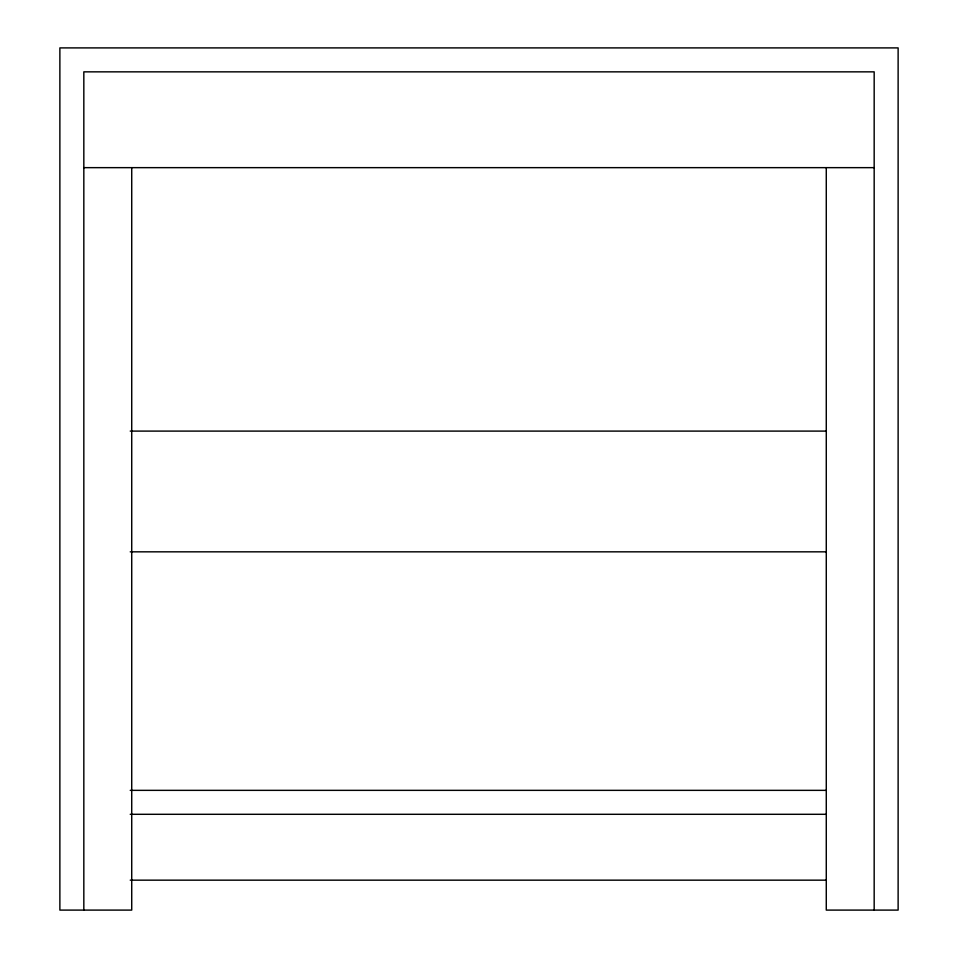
<?xml version="1.0" encoding="UTF-8"?>
<svg xmlns="http://www.w3.org/2000/svg" width="958" height="958" viewBox="0 0 958 958"><rect width="100%" height="100%" fill="white"/><g stroke="black" fill="none" stroke-linecap="round" stroke-linejoin="round"><path stroke-width="1.44" d="M83.825 167.65L874.175 167.65M130.228 431.1L826.275 431.1M130.228 551.832L826.275 551.832M130.228 790.35L826.275 790.35M130.228 814.3L826.275 814.3M130.228 880.163L826.275 880.163M874.175 910.1L874.175 71.85L83.825 71.85L83.825 910.1M826.275 167.65L826.275 910.1L898.125 910.1L898.125 47.9L59.875 47.9L59.875 910.1L131.725 910.1L131.725 167.65"/></g></svg>
